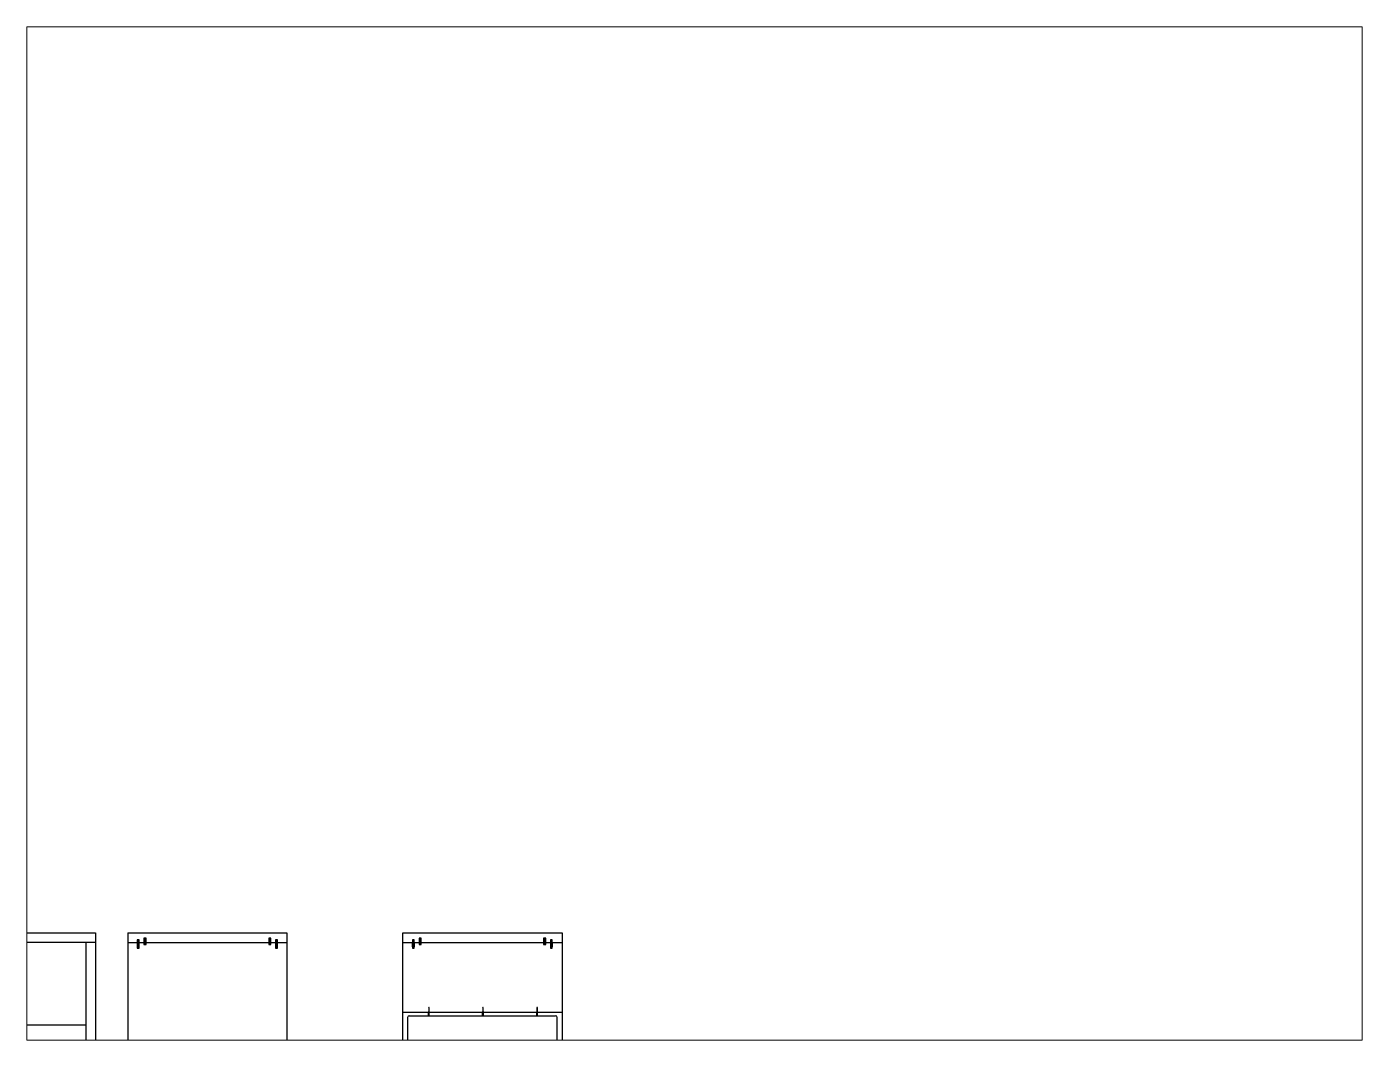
# Paper-space layout 'Layout1' of a CAD drawing. Header units: millimetres. Extents: x 26 to 231, y 20 to 176.
# The model-space entities are those that its viewports show. They can reach past a viewport. Long polylines and large blocks are cut down to what shows.
import ezdxf

# ---------------------------------------------------------------- set-up
doc = ezdxf.new("R2010")
doc.units = ezdxf.units.MM
doc.layers.add('spessore sottile', color=7, linetype='Continuous')

msp = doc.modelspace()

# ---------------------------------------------------------------- linework, layer by layer
for p, q in [((2487.77, 933.79), (2629.77, 933.79)), ((2629.77, 933.79), (2629.77, 930.79)), ((2639.86, 933.79), (2689.86, 933.79)), ((2639.86, 933.79), (2639.86, 930.79)), ((2645.23, 932.04), (2645.08, 931.47)), ((2645.37, 932.04), (2645.08, 930.99)), ((2684.43, 932.04), (2684.27, 931.47)), ((2684.56, 932.04), (2684.27, 930.99)), ((2689.86, 933.79), (2689.86, 930.79)), ((2726.31, 933.79), (2776.31, 933.79)), ((2726.31, 859.29), (2726.31, 933.79)), ((2731.68, 932.04), (2731.52, 931.47)), ((2731.81, 932.04), (2731.52, 930.99)), ((2770.79, 932.04), (2770.64, 931.47)), ((2770.93, 932.04), (2770.64, 930.99)), ((2776.31, 933.79), (2776.31, 859.29)), ((2629.77, 930.79), (2567.36, 930.79)), ((2626.77, 858.79), (2626.77, 930.79)), ((2629.77, 930.79), (2629.77, 858.79)), ((2639.86, 930.79), (2639.86, 858.79)), ((2642.94, 930.77), (2643.37, 930.77)), ((2643.37, 929.4), (2642.94, 929.4)), ((2642.99, 930.77), (2642.99, 929.4)), ((2643.03, 931.34), (2643.27, 931.41)), ((2643.03, 931.23), (2643.29, 931.31)), ((2643.03, 931.11), (2643.29, 931.19)), ((2643.03, 930.99), (2643.29, 931.07)), ((2643.03, 930.87), (2643.29, 930.95)), ((2643.03, 929.4), (2643.03, 930.77)), ((2643.13, 930.77), (2643.13, 929.4)), ((2643.14, 930.79), (2643.29, 930.84)), ((2643.17, 929.4), (2643.17, 930.77)), ((2643.28, 930.77), (2643.28, 929.4)), ((2643.32, 929.4), (2643.32, 930.77)), ((2645.5, 930.3), (2645.08, 930.3)), ((2645.15, 930.26), (2645.08, 930.3)), ((2645.5, 931.56), (2645.15, 930.3)), ((2645.5, 931), (2645.31, 930.3)), ((2645.43, 930.26), (2645.5, 930.3)), ((2684.7, 930.3), (2684.27, 930.3)), ((2684.35, 930.26), (2684.27, 930.3)), ((2684.7, 931.56), (2684.35, 930.3)), ((2684.7, 931), (2684.5, 930.3)), ((2684.63, 930.26), (2684.7, 930.3)), ((2686.4, 930.77), (2686.82, 930.77)), ((2686.82, 929.4), (2686.4, 929.4)), ((2686.44, 930.77), (2686.44, 929.4)), ((2686.48, 931.34), (2686.72, 931.41)), ((2686.48, 931.23), (2686.74, 931.31)), ((2686.48, 931.11), (2686.74, 931.19)), ((2686.48, 930.99), (2686.74, 931.07)), ((2686.48, 930.87), (2686.74, 930.95)), ((2686.48, 929.4), (2686.48, 930.77)), ((2686.59, 930.79), (2686.74, 930.84)), ((2686.59, 930.77), (2686.59, 929.4)), ((2686.63, 929.4), (2686.63, 930.77)), ((2686.73, 930.77), (2686.73, 929.4)), ((2686.77, 929.4), (2686.77, 930.77)), ((2689.86, 930.79), (2689.86, 858.79)), ((2729.38, 930.77), (2729.81, 930.77)), ((2729.81, 929.4), (2729.38, 929.4)), ((2729.43, 930.77), (2729.43, 929.4)), ((2729.47, 931.34), (2729.71, 931.41)), ((2729.47, 931.23), (2729.73, 931.31)), ((2729.47, 931.11), (2729.73, 931.19)), ((2729.47, 930.99), (2729.73, 931.07)), ((2729.47, 930.87), (2729.73, 930.95)), ((2729.47, 929.4), (2729.47, 930.77)), ((2729.58, 930.77), (2729.58, 929.4)), ((2729.61, 929.4), (2729.61, 930.77)), ((2729.72, 930.77), (2729.72, 929.4)), ((2729.76, 929.4), (2729.76, 930.77)), ((2731.94, 930.3), (2731.52, 930.3)), ((2731.59, 930.26), (2731.52, 930.3)), ((2731.94, 931.56), (2731.59, 930.3)), ((2731.94, 931), (2731.75, 930.3)), ((2731.87, 930.26), (2731.94, 930.3)), ((2771.06, 930.3), (2770.64, 930.3)), ((2770.71, 930.26), (2770.64, 930.3)), ((2771.06, 931.56), (2770.71, 930.3)), ((2771.06, 931), (2770.87, 930.3)), ((2770.99, 930.26), (2771.06, 930.3)), ((2773.18, 929.4), (2772.76, 929.4)), ((2772.8, 930.77), (2772.8, 929.4)), ((2772.84, 931.34), (2773.08, 931.41)), ((2772.84, 931.23), (2773.1, 931.31)), ((2772.84, 931.11), (2773.1, 931.19)), ((2772.84, 930.99), (2773.1, 931.07)), ((2772.84, 930.87), (2773.1, 930.95)), ((2772.84, 929.4), (2772.84, 930.77)), ((2772.95, 930.77), (2772.95, 929.4)), ((2772.99, 929.4), (2772.99, 930.77)), ((2773.1, 930.77), (2773.1, 929.4)), ((2773.14, 929.4), (2773.14, 930.77)), ((2734.37, 908.79), (2726.31, 908.79)), ((2727.81, 907.28), (2727.81, 860.79)), ((2728.31, 907.78), (2774.31, 907.78)), ((2734.42, 910.3), (2734.47, 910.32)), ((2734.42, 910.2), (2734.58, 910.26)), ((2734.42, 910.1), (2734.58, 910.16)), ((2734.42, 910), (2734.58, 910.06)), ((2734.42, 909.9), (2734.58, 909.96)), ((2734.42, 909.8), (2734.58, 909.86)), ((2734.42, 909.7), (2734.58, 909.76)), ((2734.42, 909.6), (2734.58, 909.66)), ((2734.42, 909.5), (2734.58, 909.56)), ((2734.42, 909.4), (2734.58, 909.46)), ((2734.42, 909.3), (2734.58, 909.36)), ((2734.42, 909.2), (2734.58, 909.26)), ((2734.42, 909.1), (2734.58, 909.16)), ((2734.42, 909.09), (2734.58, 909.09)), ((2734.62, 907.83), (2734.62, 909.02)), ((2751.34, 908.79), (2734.62, 908.79)), ((2751.39, 910.3), (2751.44, 910.32)), ((2751.39, 910.2), (2751.56, 910.26)), ((2751.39, 910.1), (2751.56, 910.16)), ((2751.39, 910), (2751.56, 910.06)), ((2751.39, 909.9), (2751.56, 909.96)), ((2751.39, 909.8), (2751.56, 909.86)), ((2751.39, 909.7), (2751.56, 909.76)), ((2751.39, 909.6), (2751.56, 909.66)), ((2751.39, 909.5), (2751.56, 909.56)), ((2751.39, 909.4), (2751.56, 909.46)), ((2751.39, 909.3), (2751.56, 909.36)), ((2751.39, 909.2), (2751.56, 909.26)), ((2751.39, 909.1), (2751.56, 909.16)), ((2751.39, 909.09), (2751.55, 909.09)), ((2751.6, 907.83), (2751.6, 909.02)), ((2768.37, 908.79), (2751.6, 908.79)), ((2768.42, 910.3), (2768.47, 910.32)), ((2768.42, 910.2), (2768.58, 910.26)), ((2768.42, 910.1), (2768.58, 910.16)), ((2768.42, 910), (2768.58, 910.06)), ((2768.42, 909.9), (2768.58, 909.96)), ((2768.42, 909.8), (2768.58, 909.86)), ((2768.42, 909.7), (2768.58, 909.76)), ((2768.42, 909.6), (2768.58, 909.66)), ((2768.42, 909.5), (2768.58, 909.56)), ((2768.42, 909.4), (2768.58, 909.46)), ((2768.42, 909.3), (2768.58, 909.36)), ((2768.42, 909.2), (2768.58, 909.26)), ((2768.42, 909.1), (2768.58, 909.16)), ((2768.42, 909.09), (2768.58, 909.09)), ((2768.62, 907.83), (2768.62, 909.02)), ((2776.31, 908.79), (2768.62, 908.79)), ((2774.81, 860.79), (2774.81, 907.28)), ((2490.77, 904.97), (2626.77, 904.97))]:
    msp.add_line(p, q)
for points in [[(2644.95, 932.2), (2644.95, 930.14), (2645.62, 930.14), (2645.62, 932.2)], [(2645.15, 932.08), (2645.43, 932.08), (2645.43, 932.12), (2645.15, 932.12)], [(2684.15, 932.2), (2684.15, 930.14), (2684.81, 930.14), (2684.81, 932.2)], [(2684.35, 932.08), (2684.63, 932.08), (2684.63, 932.12), (2684.35, 932.12)], [(2731.39, 932.2), (2731.39, 930.14), (2732.06, 930.14), (2732.06, 932.2)], [(2731.59, 932.08), (2731.87, 932.08), (2731.87, 932.12), (2731.59, 932.12)], [(2770.51, 932.2), (2770.51, 930.14), (2771.18, 930.14), (2771.18, 932.2)], [(2770.71, 932.08), (2770.99, 932.08), (2770.99, 932.12), (2770.71, 932.12)], [(2642.97, 929.17), (2643.31, 929.17), (2643.31, 929.03), (2642.97, 929.03)], [(2645.15, 930.26), (2645.43, 930.26), (2645.43, 930.22), (2645.15, 930.22)], [(2684.35, 930.26), (2684.63, 930.26), (2684.63, 930.22), (2684.35, 930.22)], [(2686.43, 929.17), (2686.76, 929.17), (2686.76, 929.03), (2686.43, 929.03)], [(2729.41, 929.17), (2729.75, 929.17), (2729.75, 929.03), (2729.41, 929.03)], [(2731.59, 930.26), (2731.87, 930.26), (2731.87, 930.22), (2731.59, 930.22)], [(2770.71, 930.26), (2770.99, 930.26), (2770.99, 930.22), (2770.71, 930.22)], [(2772.79, 929.17), (2773.13, 929.17), (2773.13, 929.03), (2772.79, 929.03)], [(2734.31, 907.83), (2734.67, 907.83), (2734.67, 907.78), (2734.31, 907.78)], [(2751.29, 907.83), (2751.65, 907.83), (2751.65, 907.78), (2751.29, 907.78)], [(2768.31, 907.83), (2768.67, 907.83), (2768.67, 907.78), (2768.31, 907.78)]]:
    msp.add_lwpolyline(points, close=True)
for points in [[(2645.15, 932.08), (2645.08, 932.04), (2645.08, 930.3)], [(2645.43, 932.08), (2645.5, 932.04), (2645.08, 932.04)], [(2645.08, 930.51), (2645.5, 932.04), (2645.5, 930.3)], [(2684.35, 932.08), (2684.27, 932.04), (2684.27, 930.3)], [(2684.63, 932.08), (2684.7, 932.04), (2684.27, 932.04)], [(2684.27, 930.51), (2684.7, 932.04), (2684.7, 930.3)], [(2731.59, 932.08), (2731.52, 932.04), (2731.52, 930.3)], [(2731.87, 932.08), (2731.94, 932.04), (2731.52, 932.04)], [(2731.52, 930.51), (2731.94, 932.04), (2731.94, 930.3)], [(2770.71, 932.08), (2770.64, 932.04), (2770.64, 930.3)], [(2770.99, 932.08), (2771.06, 932.04), (2770.64, 932.04)], [(2770.64, 930.51), (2771.06, 932.04), (2771.06, 930.3)], [(2642.86, 930.68), (2642.86, 928.99), (2643.45, 928.99), (2643.45, 930.79), (2643.45, 931.58), (2642.86, 931.58), (2642.86, 930.79), (2642.86, 928.99)], [(2642.94, 930.79), (2643.37, 930.79), (2643.37, 929.38), (2642.94, 929.38), (2642.94, 930.79)], [(2643.07, 929.38), (2643.07, 929.17), (2643.26, 929.17), (2643.26, 929.38)], [(2686.32, 930.68), (2686.32, 928.99), (2686.9, 928.99), (2686.9, 930.79), (2686.9, 931.58), (2686.32, 931.58), (2686.32, 930.79), (2686.32, 928.99)], [(2686.4, 930.79), (2686.82, 930.79), (2686.82, 929.38), (2686.4, 929.38), (2686.4, 930.79)], [(2686.52, 929.38), (2686.52, 929.17), (2686.71, 929.17), (2686.71, 929.38)], [(2729.3, 930.68), (2729.3, 928.99), (2729.89, 928.99), (2729.89, 930.79), (2729.89, 931.58), (2729.3, 931.58), (2729.3, 930.79), (2729.3, 928.99)], [(2729.38, 930.79), (2729.81, 930.79), (2729.81, 929.38), (2729.38, 929.38), (2729.38, 930.79)], [(2729.51, 929.38), (2729.51, 929.17), (2729.7, 929.17), (2729.7, 929.38)], [(2772.68, 930.68), (2772.68, 928.99), (2773.27, 928.99), (2773.27, 930.79), (2773.27, 931.58), (2772.68, 931.58), (2772.68, 930.79), (2772.68, 928.99)], [(2772.76, 930.79), (2773.18, 930.79), (2773.18, 929.38), (2772.76, 929.38), (2772.76, 930.79)], [(2772.89, 929.38), (2772.89, 929.17), (2773.07, 929.17), (2773.07, 929.38)], [(2734.37, 907.83), (2734.37, 909.02), (2734.62, 909.02), (2734.58, 909.09), (2734.58, 910.32), (2734.42, 910.32), (2734.42, 909.09), (2734.37, 909.02)], [(2751.34, 907.83), (2751.34, 909.02), (2751.6, 909.02), (2751.55, 909.09), (2751.56, 910.32), (2751.39, 910.32), (2751.39, 909.09), (2751.34, 909.02)], [(2768.37, 907.83), (2768.37, 909.02), (2768.62, 909.02), (2768.58, 909.09), (2768.58, 910.32), (2768.42, 910.32), (2768.42, 909.09), (2768.37, 909.02)]]:
    msp.add_lwpolyline(points)
for points in [[(2643.29, 930.79), (2643.29, 931.4, 0.262667), (2643.03, 931.4), (2643.03, 930.79)], [(2686.74, 930.79), (2686.74, 931.4, 0.262667), (2686.48, 931.4), (2686.48, 930.79)], [(2729.73, 930.79), (2729.73, 931.4, 0.262667), (2729.47, 931.4), (2729.47, 930.79)], [(2773.1, 930.79), (2773.1, 931.4, 0.262667), (2772.84, 931.4), (2772.84, 930.79)]]:
    msp.add_lwpolyline(points, format="xyb")
for centre, start, end in [((2728.31, 907.28), 90, 180), ((2774.31, 907.28), 0, 90)]:
    msp.add_arc(centre, 0.5, start, end)
at = {"layer": 'spessore sottile'}
for p, q in [((2639.86, 930.79), (2642.86, 930.79)), ((2643.45, 930.79), (2644.95, 930.79)), ((2645.62, 930.79), (2684.15, 930.79)), ((2684.81, 930.79), (2686.32, 930.79)), ((2686.9, 930.79), (2689.86, 930.79)), ((2726.31, 930.79), (2776.31, 930.79))]:
    msp.add_line(p, q, dxfattribs=at)

psp = doc.layouts.get("Layout1")

# ---------------------------------------------------------------- viewports
at = {"layer": '0'}
psp.add_viewport(center=(128.5, 97.5), size=(205.6, 156), view_center_point=(2817.94, 1059.27), view_height=318.398, dxfattribs=at)

doc.saveas('drawing.dxf')
